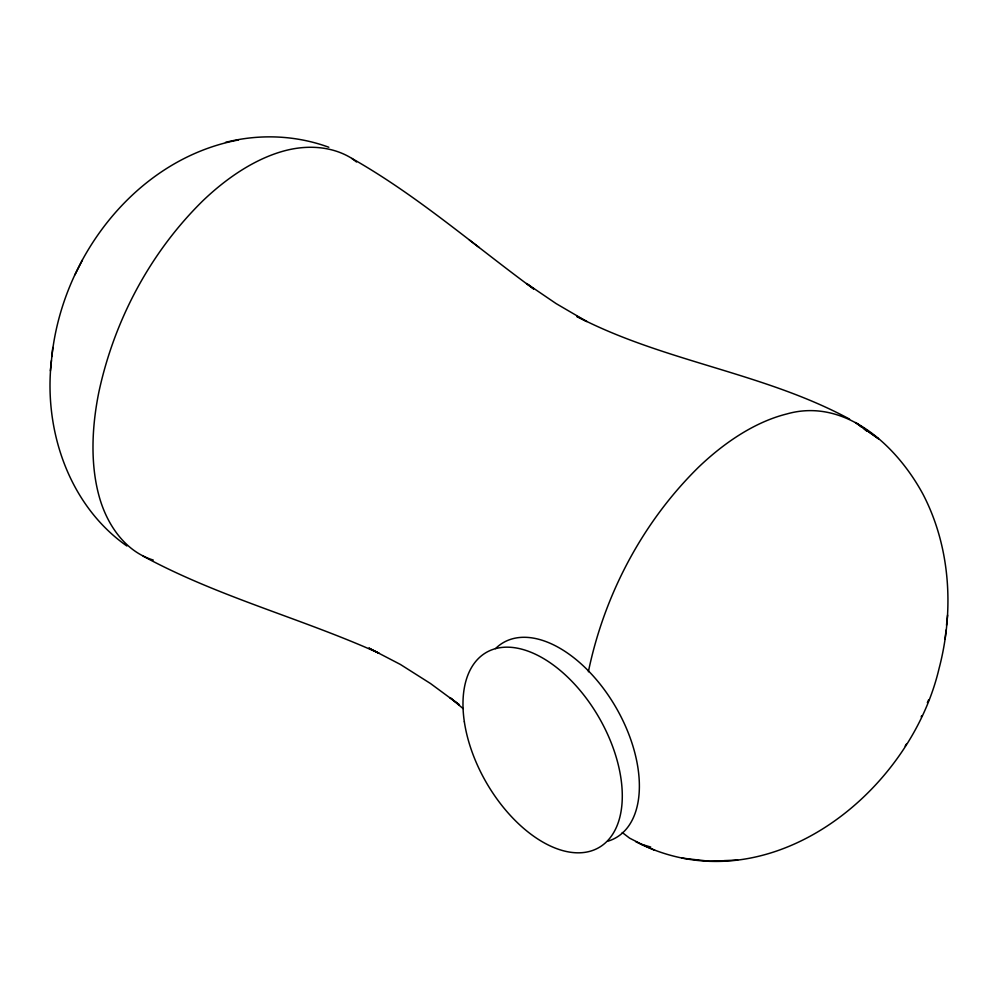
<?xml version="1.0" encoding="UTF-8"?>
<svg xmlns="http://www.w3.org/2000/svg" width="998" height="998" viewBox="0 0 998 998"><rect width="100%" height="100%" fill="white"/><g stroke="black" fill="none" stroke-linecap="round" stroke-linejoin="round"><path stroke-width="1.5" d="M51.447 360.503C43.45 429.402 68.637 505.15 126.858 545.981M635.614 841.576C764.892 908.405 909.153 795.344 939.031 668.648C954.163 611.225 950.732 547.815 923.187 494.596C897.414 446.63 845.555 397.054 786.574 414.02A221.718 125.099 -61.1 0 0 698.637 467.126C643.223 521.53 605.262 593.024 588.995 668.81A252.182 142.277 -61.1 0 0 588.408 671.766M51.859 356.548C62.412 256.424 136.589 158.981 238.397 139.994M50.374 370.832L52.794 347.491M946.503 625.272L947.601 615.092M945.081 638.994L946.042 630.087M82.397 260.104L74.975 274.749M927.354 702.667L928.539 699.997M921.191 716.826L921.678 715.741M905.174 746.117L906.346 744.134M225.511 142.377C259.53 133.744 295.832 135.154 328.816 147.255M723.612 860.7L709.653 861.286L696.205 859.715M724.186 860.625L737.659 860.064M681.746 858.068L695.531 859.677M153.255 560.053C124.351 551.22 106.225 523.226 98.839 495.233A239.333 135.029 -61.1 0 1 98.852 392.139C114.283 320.221 150.311 252.357 202.906 200.735A210.416 118.725 -61.1 0 1 286.351 150.336C308.207 144.86 332.409 146.269 351.857 158.42C416.89 195.234 473.376 244.772 533.443 288.784M622.241 832.507L629.626 838.158L641.889 844.42L650.746 847.053M641.889 844.42L654.788 850.308M849.585 419.123C763.507 372.528 663.371 361.638 576.707 316.378L586.836 321.543L556.136 303.604L526.595 283.519L533.581 288.871M143.101 556.111C218.125 596.866 301.446 618.311 379.028 653.241L368.861 648.051L400.398 664.456L430.487 683.518L459.367 704.813L449.923 697.577L463.072 708.568M861.274 426.508L878.527 438.783L855.585 422.541L861.736 427.244M864.193 429.128L866.651 431.011M469.347 239.982L479.165 247.504M351.857 158.42L356.523 162M495.519 648.613A112.649 65.045 60 0 1 615.529 706.709A112.649 65.045 60 0 1 608.044 841.139M464.344 721.779A112.649 65.045 60 0 0 594.521 849.735A112.649 65.045 60 0 0 569.035 678.453A112.649 65.045 60 0 0 464.344 721.779"/></g></svg>
